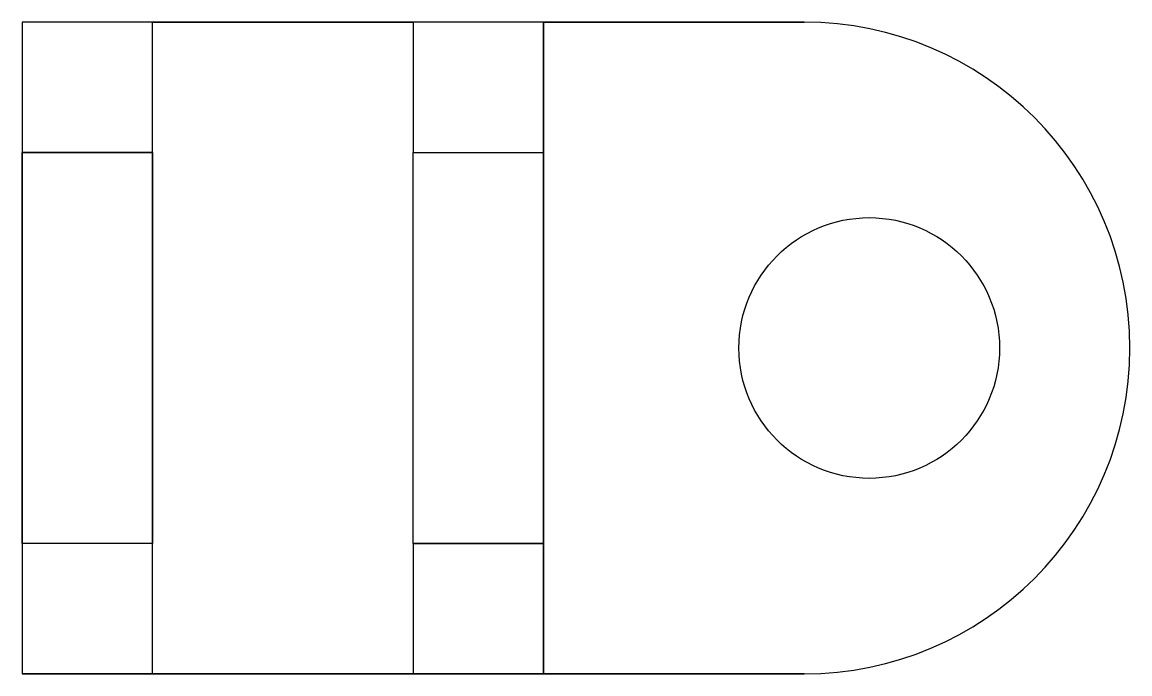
# Model space of a CAD drawing. Header units: inches. Extents: x 0 to 4.25, y 0 to 2.5.
import ezdxf

# ---------------------------------------------------------------- set-up
doc = ezdxf.new("R2010")
doc.units = ezdxf.units.IN
doc.header["$MEASUREMENT"] = 0
doc.layers.add('OBJECT', color=7, linetype='Continuous')

msp = doc.modelspace()

# ---------------------------------------------------------------- linework, layer by layer
for p, q in [((3, 2.5), (0, 2.5)), ((0, 2.5), (0, 0)), ((0, 2.5), (0, 2.5, 1.75)), ((0.5, 2.5, 1.75), (0, 2.5, 1.75)), ((0, 2.5, 1.75), (0, 2, 1.75)), ((0.5, 2.5, 1.75), (0.5, 2.5, 0.75)), ((0.5, 2.5, 0.75), (1.5, 2.5, 0.75)), ((0.5, 2, 1.75), (0.5, 2.5, 1.75)), ((1.5, 2.5, 0.75), (1.5, 2.5, 1.75)), ((2, 2.5, 1.75), (1.5, 2.5, 1.75)), ((1.5, 2.5, 1.75), (1.5, 2, 1.75)), ((2, 2, 1.75), (2, 2.5, 1.75)), ((2, 2.5, 1.75), (2, 2.5, 0.5)), ((3, 2.5), (3, 2.5, 0.5)), ((0, 2, 1.75), (0.5, 2, 1.75)), ((0.5, 2, 1.25), (0, 2, 1.25)), ((0, 0.5, 1.25), (0, 2, 1.25)), ((0, 2, 1.75), (0, 2, 1.25)), ((0.5, 2, 0.75), (0.5, 0.5, 0.75)), ((0.5, 0.5, 1.25), (0.5, 2, 1.25)), ((1.5, 2, 1.75), (2, 2, 1.75)), ((1.5, 0.5, 0.75), (1.5, 2, 0.75)), ((1.5, 2, 1), (2, 2, 1)), ((1.5, 0.5, 1), (1.5, 2, 1)), ((2, 2, 1.75), (2, 2, 1)), ((2, 0.5, 1), (2, 2, 1)), ((4.25, 1.25), (4.25, 1.25)), ((4.25, 1.25), (4.25, 1.25)), ((4.25, 1.25, 0.5), (4.25, 1.25, 0.5)), ((4.25, 1.25, 0.5), (4.25, 1.25, 0.5)), ((0.5, 0.5, 1.75), (0, 0.5, 1.75)), ((0, 0.5, 1.75), (0, 0, 1.75)), ((0.5, 0.5, 1.25), (0, 0.5, 1.25)), ((0, 0.5, 1.75), (0, 0.5, 1.25)), ((0.5, 0, 1.75), (0.5, 0.5, 1.75)), ((2, 0.5, 1.75), (1.5, 0.5, 1.75)), ((1.5, 0.5, 1.75), (1.5, 0, 1.75)), ((1.5, 0.5, 1), (2, 0.5, 1)), ((2, 0, 1.75), (2, 0.5, 1.75)), ((2, 0.5, 1.75), (2, 0.5, 1))]:
    msp.add_line(p, q)
at = {"layer": 'OBJECT'}
for p, q in [((0.5, 2, 0.75), (0.5, 2.5, 0.75)), ((1.5, 2.5, 0.75), (1.5, 2, 0.75)), ((2, 2.5, 0.5), (2, 0, 0.5)), ((2, 2.5, 0.5), (3, 2.5, 0.5)), ((2, 2.5), (2, 0)), ((0.5, 2, 1.75), (0.5, 2, 1.25)), ((1.5, 2, 1.75), (1.5, 2, 1)), ((0.5, 0, 0.75), (0.5, 0.5, 0.75)), ((0.5, 0.5, 1.75), (0.5, 0.5, 1.25)), ((1.5, 0.5, 0.75), (1.5, 0, 0.75)), ((1.5, 0.5, 1.75), (1.5, 0.5, 1)), ((0, 0), (3, 0)), ((0.5, 0, 1.75), (0, 0, 1.75)), ((0, 0, 1.75), (0, 0)), ((1.5, 0, 0.75), (0.5, 0, 0.75)), ((0.5, 0, 0.75), (0.5, 0, 1.75)), ((2, 0, 1.75), (1.5, 0, 1.75)), ((1.5, 0, 1.75), (1.5, 0, 0.75)), ((3, 0, 0.5), (2, 0, 0.5)), ((2, 0, 0.5), (2, 0, 1.75)), ((2, 0, 0.5), (3, 0, 0.5)), ((3, 0), (3, 0, 0.5))]:
    msp.add_line(p, q, dxfattribs=at)
msp.add_circle((3.25, 1.25, 0.5), 0.5, dxfattribs=at)
for centre, start, end in [((3, 1.25), 0, 90), ((3, 1.25, 0.5), 0, 90), ((3, 1.25, 0.5), 270, 0), ((3, 1.25), 270, 0)]:
    msp.add_arc(centre, 1.25, start, end, dxfattribs=at)

doc.saveas('drawing.dxf')
